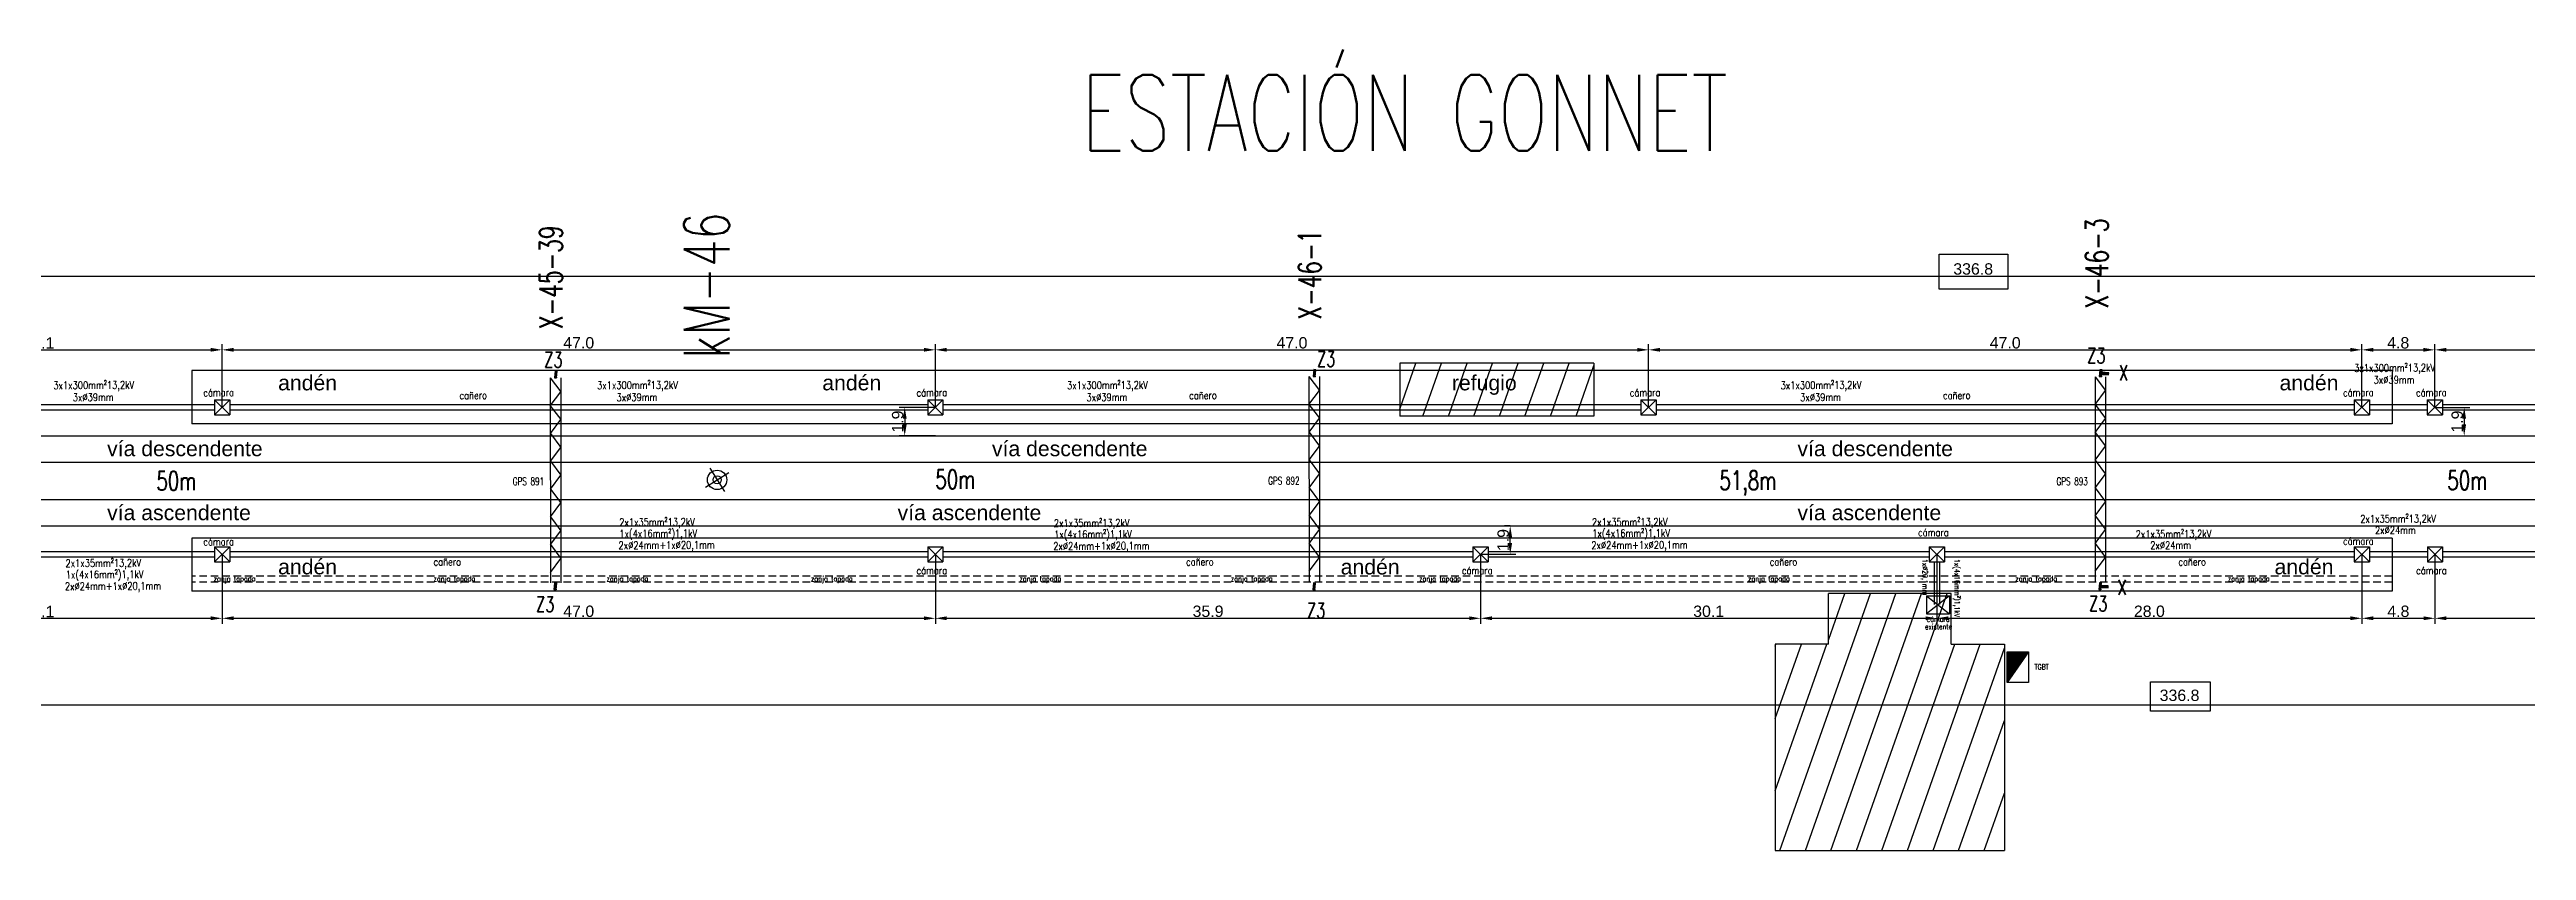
# Model space of a CAD drawing. Header units: millimetres. Extents: x 1844 to 2268, y 1322 to 1520.
# Drawn here: x 1925.7 to 2088.9, y 1323.4 to 1376.2 of the extents above; entities that cross this region are included whole.
import ezdxf

# ---------------------------------------------------------------- set-up
doc = ezdxf.new("R2010")
doc.units = ezdxf.units.MM
doc.linetypes.add('DASHED2', pattern=[0.375, 0.25, -0.125])
for name, color, linetype in [('LINEA_02', 8, 'Continuous'), ('M_TEXT', 3, 'Continuous'), ('Textos catenaria', 7, 'Continuous')]:
    doc.layers.add(name, color=color, linetype=linetype)
doc.styles.add('ARIAL', font='arial.ttf', dxfattribs={"width": 0.8})
doc.styles.add('SANS', font='sanss___.ttf')
doc.styles.add('SIMPLEX', font='simplex.shx', dxfattribs={"width": 0.75})
doc.dimstyles.new('COTA-100', dxfattribs={"dimscale": 1.5, "dimtxt": 0.5, "dimasz": 0.5, "dimexe": 0.25, "dimexo": 0, "dimgap": 0.05, "dimtad": 1, "dimdec": 1, "dimzin": 0, "dimdsep": 46, "dimtxsty": 'SANS', "dimcen": 0.1, "dimclrd": 256, "dimclre": 256, "dimclrt": 256, "dimazin": 0, "dimtm": 1e-09, "dimtfac": 0.714286, "dimtdec": 1, "dimtmove": 2, "dimatfit": 2, "dimfxl": 0, "dimtolj": 1, "dimtzin": 0, "dimarcsym": 0})

# ---------------------------------------------------------------- blocks, each defined once
blk = doc.blocks.new('mojón kilométrico')
for p, q in [((-0.91, 0), (0.91, 0)), ((0, 0.91), (0, -0.91))]:
    blk.add_line(p, q)
for radius in [0.639, 0.269]:
    blk.add_circle((0, 0), radius)
blk = doc.blocks.new('cámara LDF-LDS')
at = {"color": 6}
for p, q in [((-0.5, 0.5), (0.5, 0.5)), ((-0.5, 0.5), (-0.5, -0.5)), ((-0.5, 0.5), (0.5, -0.5)), ((0.5, 0.5), (-0.5, -0.5)), ((0.5, 0.5), (0.5, -0.5)), ((-0.5, -0.5), (0.5, -0.5))]:
    blk.add_line(p, q, dxfattribs=at)
blk = doc.blocks.new('*D20')
at = {"lineweight": -2, "transparency": 16777216}
for p, q in [((1912.93, 1352.6), (1912.93, 1356.77)), ((1913.68, 1356.39), (1936.33, 1356.39)), ((1937.08, 1352.6), (1937.08, 1356.77))]:
    blk.add_line(p, q, dxfattribs=at)
at = {"transparency": 16777216}
for points in [[(1913.68, 1356.52), (1913.68, 1356.27), (1912.93, 1356.39)], [(1936.33, 1356.52), (1936.33, 1356.27), (1937.08, 1356.39)]]:
    blk.add_solid(points, dxfattribs=at)
at = {"layer": 'Defpoints', "color": 0, "transparency": 16777216}
for p in [(1937.08, 1356.39), (1912.93, 1352.6), (1937.08, 1352.6)]:
    blk.add_point(p, dxfattribs=at)
at = {"transparency": 16777216, "insert": (1925.01, 1356.84), "char_height": 0.75, "attachment_point": 5, "style": 'SANS'}
blk.add_mtext('\\A1;24.1', dxfattribs=at)
blk = doc.blocks.new('*D21')
at = {"lineweight": -2, "transparency": 16777216}
for p, q in [((1937.08, 1352.6), (1937.08, 1356.77)), ((1937.83, 1356.39), (1983.33, 1356.39)), ((1984.08, 1352.6), (1984.08, 1356.77))]:
    blk.add_line(p, q, dxfattribs=at)
at = {"transparency": 16777216}
for points in [[(1937.83, 1356.52), (1937.83, 1356.27), (1937.08, 1356.39)], [(1983.33, 1356.52), (1983.33, 1356.27), (1984.08, 1356.39)]]:
    blk.add_solid(points, dxfattribs=at)
at = {"layer": 'Defpoints', "color": 0, "transparency": 16777216}
for p in [(1984.08, 1356.39), (1937.08, 1352.6), (1984.08, 1352.6)]:
    blk.add_point(p, dxfattribs=at)
at = {"transparency": 16777216, "insert": (1960.58, 1356.85), "char_height": 0.75, "attachment_point": 5, "style": 'SANS'}
blk.add_mtext('\\A1;47.0', dxfattribs=at)
blk = doc.blocks.new('*D22')
at = {"lineweight": -2, "transparency": 16777216}
for p, q in [((1984.08, 1352.6), (1984.08, 1356.77)), ((1984.83, 1356.39), (2030.33, 1356.39)), ((2031.08, 1352.6), (2031.08, 1356.77))]:
    blk.add_line(p, q, dxfattribs=at)
at = {"transparency": 16777216}
for points in [[(1984.83, 1356.52), (1984.83, 1356.27), (1984.08, 1356.39)], [(2030.33, 1356.52), (2030.33, 1356.27), (2031.08, 1356.39)]]:
    blk.add_solid(points, dxfattribs=at)
at = {"layer": 'Defpoints', "color": 0, "transparency": 16777216}
for p in [(2031.08, 1356.39), (1984.08, 1352.6), (2031.08, 1352.6)]:
    blk.add_point(p, dxfattribs=at)
at = {"transparency": 16777216, "insert": (2007.58, 1356.85), "char_height": 0.75, "attachment_point": 5, "style": 'SANS'}
blk.add_mtext('\\A1;47.0', dxfattribs=at)
blk = doc.blocks.new('*D23')
at = {"lineweight": -2, "transparency": 16777216}
for p, q in [((2031.08, 1352.6), (2031.08, 1356.77)), ((2031.83, 1356.39), (2077.33, 1356.39)), ((2078.08, 1352.6), (2078.08, 1356.77))]:
    blk.add_line(p, q, dxfattribs=at)
at = {"transparency": 16777216}
for points in [[(2031.83, 1356.52), (2031.83, 1356.27), (2031.08, 1356.39)], [(2077.33, 1356.52), (2077.33, 1356.27), (2078.08, 1356.39)]]:
    blk.add_solid(points, dxfattribs=at)
at = {"layer": 'Defpoints', "color": 0, "transparency": 16777216}
for p in [(2078.08, 1356.39), (2031.08, 1352.6), (2078.08, 1352.6)]:
    blk.add_point(p, dxfattribs=at)
at = {"transparency": 16777216, "insert": (2054.58, 1356.85), "char_height": 0.75, "attachment_point": 5, "style": 'SANS'}
blk.add_mtext('\\A1;47.0', dxfattribs=at)
blk = doc.blocks.new('*D24')
at = {"lineweight": -2, "transparency": 16777216}
for p, q in [((2078.08, 1352.6), (2078.08, 1356.77)), ((2078.83, 1356.39), (2082.14, 1356.39)), ((2082.89, 1352.6), (2082.89, 1356.77))]:
    blk.add_line(p, q, dxfattribs=at)
at = {"transparency": 16777216}
for points in [[(2078.83, 1356.52), (2078.83, 1356.27), (2078.08, 1356.39)], [(2082.14, 1356.52), (2082.14, 1356.27), (2082.89, 1356.39)]]:
    blk.add_solid(points, dxfattribs=at)
at = {"layer": 'Defpoints', "color": 0, "transparency": 16777216}
for p in [(2082.89, 1356.39), (2078.08, 1352.6), (2082.89, 1352.6)]:
    blk.add_point(p, dxfattribs=at)
at = {"transparency": 16777216, "insert": (2080.48, 1356.85), "char_height": 0.75, "attachment_point": 5, "style": 'SANS'}
blk.add_mtext('\\A1;4.8', dxfattribs=at)
blk = doc.blocks.new('*D25')
at = {"lineweight": -2, "transparency": 16777216}
for p, q in [((2082.89, 1352.6), (2082.89, 1356.77)), ((2083.64, 1356.39), (2125.25, 1356.39)), ((2126, 1352.6), (2126, 1356.77))]:
    blk.add_line(p, q, dxfattribs=at)
at = {"transparency": 16777216}
for points in [[(2083.64, 1356.52), (2083.64, 1356.27), (2082.89, 1356.39)], [(2125.25, 1356.52), (2125.25, 1356.27), (2126, 1356.39)]]:
    blk.add_solid(points, dxfattribs=at)
at = {"layer": 'Defpoints', "color": 0, "transparency": 16777216}
for p in [(2126, 1356.39), (2082.89, 1352.6), (2126, 1352.6)]:
    blk.add_point(p, dxfattribs=at)
at = {"transparency": 16777216, "insert": (2104.44, 1356.85), "char_height": 0.75, "attachment_point": 5, "style": 'SANS'}
blk.add_mtext('\\A1;43.1', dxfattribs=at)
blk = doc.blocks.new('*D33')
at = {"lineweight": -2, "transparency": 16777216}
for p, q in [((2082.89, 1352.6), (2085.2, 1352.6)), ((2084.83, 1351.85), (2084.83, 1351.47)), ((2082.89, 1350.72), (2085.2, 1350.72))]:
    blk.add_line(p, q, dxfattribs=at)
at = {"transparency": 16777216}
for points in [[(2084.7, 1351.85), (2084.95, 1351.85), (2084.83, 1352.6)], [(2084.7, 1351.47), (2084.95, 1351.47), (2084.83, 1350.72)]]:
    blk.add_solid(points, dxfattribs=at)
at = {"layer": 'Defpoints', "color": 0, "transparency": 16777216}
for p in [(2082.89, 1352.6), (2082.89, 1350.72), (2084.83, 1350.72)]:
    blk.add_point(p, dxfattribs=at)
at = {"transparency": 16777216, "insert": (2084.37, 1351.66), "char_height": 0.75, "attachment_point": 5, "rotation": 90, "style": 'SANS'}
blk.add_mtext('\\A1;1.9', dxfattribs=at)
blk = doc.blocks.new('*D34')
at = {"lineweight": -2, "transparency": 16777216}
for p, q in [((1984.08, 1352.6), (1981.69, 1352.6)), ((1982.06, 1351.85), (1982.06, 1351.47)), ((1984.08, 1350.72), (1981.69, 1350.72))]:
    blk.add_line(p, q, dxfattribs=at)
at = {"transparency": 16777216}
for points in [[(1981.94, 1351.85), (1982.19, 1351.85), (1982.06, 1352.6)], [(1981.94, 1351.47), (1982.19, 1351.47), (1982.06, 1350.72)]]:
    blk.add_solid(points, dxfattribs=at)
at = {"layer": 'Defpoints', "color": 0, "transparency": 16777216}
for p in [(1984.08, 1352.6), (1982.06, 1350.72), (1984.08, 1350.72)]:
    blk.add_point(p, dxfattribs=at)
at = {"transparency": 16777216, "insert": (1981.6, 1351.66), "char_height": 0.75, "attachment_point": 5, "rotation": 90, "style": 'SANS'}
blk.add_mtext('\\A1;1.9', dxfattribs=at)
blk = doc.blocks.new('*D37')
at = {"lineweight": -2, "transparency": 16777216}
for p, q in [((1884.07, 1354.02), (1884.07, 1361.63)), ((2220.87, 1354.02), (2220.87, 1361.63)), ((1884.82, 1361.25), (2220.12, 1361.25))]:
    blk.add_line(p, q, dxfattribs=at)
at = {"transparency": 16777216}
for points in [[(1884.82, 1361.38), (1884.82, 1361.13), (1884.07, 1361.25)], [(2220.12, 1361.38), (2220.12, 1361.13), (2220.87, 1361.25)]]:
    blk.add_solid(points, dxfattribs=at)
at = {"layer": 'Defpoints', "color": 0, "transparency": 16777216}
for p in [(2220.87, 1361.25), (1884.07, 1354.02), (2220.87, 1354.02)]:
    blk.add_point(p, dxfattribs=at)
at = {"transparency": 16777216, "insert": (2052.47, 1361.72), "char_height": 0.75, "attachment_point": 5, "style": 'SANS'}
blk.add_mtext('\\A1;336.8', dxfattribs=at)
blk = doc.blocks.new('*D38')
at = {"lineweight": -2, "transparency": 16777216}
for p, q in [((1912.94, 1342.91), (1912.94, 1338.32)), ((1937.08, 1342.91), (1937.08, 1338.32)), ((1913.69, 1338.69), (1936.33, 1338.69))]:
    blk.add_line(p, q, dxfattribs=at)
at = {"transparency": 16777216}
for points in [[(1913.69, 1338.82), (1913.69, 1338.57), (1912.94, 1338.69)], [(1936.33, 1338.82), (1936.33, 1338.57), (1937.08, 1338.69)]]:
    blk.add_solid(points, dxfattribs=at)
at = {"layer": 'Defpoints', "color": 0, "transparency": 16777216}
for p in [(1912.94, 1342.91), (1937.08, 1342.91), (1937.08, 1338.69)]:
    blk.add_point(p, dxfattribs=at)
at = {"transparency": 16777216, "insert": (1925.01, 1339.14), "char_height": 0.75, "attachment_point": 5, "style": 'SANS'}
blk.add_mtext('\\A1;24.1', dxfattribs=at)
blk = doc.blocks.new('*D39')
at = {"lineweight": -2, "transparency": 16777216}
for p, q in [((1937.08, 1342.91), (1937.08, 1338.32)), ((1984.08, 1342.91), (1984.08, 1338.32)), ((1937.83, 1338.69), (1983.33, 1338.69))]:
    blk.add_line(p, q, dxfattribs=at)
at = {"transparency": 16777216}
for points in [[(1937.83, 1338.82), (1937.83, 1338.57), (1937.08, 1338.69)], [(1983.33, 1338.82), (1983.33, 1338.57), (1984.08, 1338.69)]]:
    blk.add_solid(points, dxfattribs=at)
at = {"layer": 'Defpoints', "color": 0, "transparency": 16777216}
for p in [(1937.08, 1342.91), (1984.08, 1342.91), (1984.08, 1338.69)]:
    blk.add_point(p, dxfattribs=at)
at = {"transparency": 16777216, "insert": (1960.58, 1339.15), "char_height": 0.75, "attachment_point": 5, "style": 'SANS'}
blk.add_mtext('\\A1;47.0', dxfattribs=at)
blk = doc.blocks.new('*D40')
at = {"lineweight": -2, "transparency": 16777216}
for p, q in [((1984.08, 1342.91), (1984.08, 1338.32)), ((2020.01, 1342.91), (2020.01, 1338.32)), ((1984.83, 1338.69), (2019.26, 1338.69))]:
    blk.add_line(p, q, dxfattribs=at)
at = {"transparency": 16777216}
for points in [[(1984.83, 1338.82), (1984.83, 1338.57), (1984.08, 1338.69)], [(2019.26, 1338.82), (2019.26, 1338.57), (2020.01, 1338.69)]]:
    blk.add_solid(points, dxfattribs=at)
at = {"layer": 'Defpoints', "color": 0, "transparency": 16777216}
for p in [(1984.08, 1342.91), (2020.01, 1342.91), (2020.01, 1338.69)]:
    blk.add_point(p, dxfattribs=at)
at = {"transparency": 16777216, "insert": (2002.05, 1339.15), "char_height": 0.75, "attachment_point": 5, "style": 'SANS'}
blk.add_mtext('\\A1;35.9', dxfattribs=at)
blk = doc.blocks.new('*D41')
at = {"lineweight": -2, "transparency": 16777216}
for p, q in [((2020.01, 1342.91), (2020.01, 1338.32)), ((2050.08, 1342.91), (2050.08, 1338.32)), ((2020.76, 1338.69), (2049.33, 1338.69))]:
    blk.add_line(p, q, dxfattribs=at)
at = {"transparency": 16777216}
for points in [[(2020.76, 1338.82), (2020.76, 1338.57), (2020.01, 1338.69)], [(2049.33, 1338.82), (2049.33, 1338.57), (2050.08, 1338.69)]]:
    blk.add_solid(points, dxfattribs=at)
at = {"layer": 'Defpoints', "color": 0, "transparency": 16777216}
for p in [(2020.01, 1342.91), (2050.08, 1342.91), (2050.08, 1338.69)]:
    blk.add_point(p, dxfattribs=at)
at = {"transparency": 16777216, "insert": (2035.04, 1339.15), "char_height": 0.75, "attachment_point": 5, "style": 'SANS'}
blk.add_mtext('\\A1;30.1', dxfattribs=at)
blk = doc.blocks.new('*D42')
at = {"lineweight": -2, "transparency": 16777216}
for p, q in [((2050.08, 1342.91), (2050.08, 1338.32)), ((2078.08, 1342.91), (2078.08, 1338.32)), ((2050.83, 1338.69), (2077.33, 1338.69))]:
    blk.add_line(p, q, dxfattribs=at)
at = {"transparency": 16777216}
for points in [[(2050.83, 1338.82), (2050.83, 1338.57), (2050.08, 1338.69)], [(2077.33, 1338.82), (2077.33, 1338.57), (2078.08, 1338.69)]]:
    blk.add_solid(points, dxfattribs=at)
at = {"layer": 'Defpoints', "color": 0, "transparency": 16777216}
for p in [(2050.08, 1342.91), (2078.08, 1342.91), (2078.08, 1338.69)]:
    blk.add_point(p, dxfattribs=at)
at = {"transparency": 16777216, "insert": (2064.08, 1339.15), "char_height": 0.75, "attachment_point": 5, "style": 'SANS'}
blk.add_mtext('\\A1;28.0', dxfattribs=at)
blk = doc.blocks.new('*D43')
at = {"lineweight": -2, "transparency": 16777216}
for p, q in [((2078.08, 1342.91), (2078.08, 1338.32)), ((2082.9, 1342.91), (2082.9, 1338.32)), ((2078.83, 1338.69), (2082.15, 1338.69))]:
    blk.add_line(p, q, dxfattribs=at)
at = {"transparency": 16777216}
for points in [[(2078.83, 1338.82), (2078.83, 1338.57), (2078.08, 1338.69)], [(2082.15, 1338.82), (2082.15, 1338.57), (2082.9, 1338.69)]]:
    blk.add_solid(points, dxfattribs=at)
at = {"layer": 'Defpoints', "color": 0, "transparency": 16777216}
for p in [(2078.08, 1342.91), (2082.9, 1342.91), (2082.9, 1338.69)]:
    blk.add_point(p, dxfattribs=at)
at = {"transparency": 16777216, "insert": (2080.49, 1339.15), "char_height": 0.75, "attachment_point": 5, "style": 'SANS'}
blk.add_mtext('\\A1;4.8', dxfattribs=at)
blk = doc.blocks.new('*D44')
at = {"lineweight": -2, "transparency": 16777216}
for p, q in [((2082.9, 1342.91), (2082.9, 1338.32)), ((2126, 1342.91), (2126, 1338.32)), ((2083.65, 1338.69), (2125.25, 1338.69))]:
    blk.add_line(p, q, dxfattribs=at)
at = {"transparency": 16777216}
for points in [[(2083.65, 1338.82), (2083.65, 1338.57), (2082.9, 1338.69)], [(2125.25, 1338.82), (2125.25, 1338.57), (2126, 1338.69)]]:
    blk.add_solid(points, dxfattribs=at)
at = {"layer": 'Defpoints', "color": 0, "transparency": 16777216}
for p in [(2082.9, 1342.91), (2126, 1342.91), (2126, 1338.69)]:
    blk.add_point(p, dxfattribs=at)
at = {"transparency": 16777216, "insert": (2104.45, 1339.15), "char_height": 0.75, "attachment_point": 5, "style": 'SANS'}
blk.add_mtext('\\A1;43.1', dxfattribs=at)
blk = doc.blocks.new('*D49')
at = {"lineweight": -2, "transparency": 16777216}
for p, q in [((1884.06, 1341.68), (1884.06, 1332.59)), ((2220.87, 1341.68), (2220.87, 1332.59)), ((2220.12, 1332.97), (1884.81, 1332.97))]:
    blk.add_line(p, q, dxfattribs=at)
at = {"transparency": 16777216}
for points in [[(1884.81, 1333.09), (1884.81, 1332.84), (1884.06, 1332.97)], [(2220.12, 1333.09), (2220.12, 1332.84), (2220.87, 1332.97)]]:
    blk.add_solid(points, dxfattribs=at)
at = {"layer": 'Defpoints', "color": 0, "transparency": 16777216}
for p in [(1884.06, 1341.68), (2220.87, 1341.68), (1884.06, 1332.97)]:
    blk.add_point(p, dxfattribs=at)
at = {"transparency": 16777216, "insert": (2066.07, 1333.61), "char_height": 0.75, "attachment_point": 5, "style": 'SANS'}
blk.add_mtext('\\A1;336.8', dxfattribs=at)
blk = doc.blocks.new('*D51')
at = {"lineweight": -2, "transparency": 16777216}
for p, q in [((2021.96, 1344.78), (2021.59, 1344.78)), ((2021.96, 1343.66), (2021.96, 1344.03)), ((2020.01, 1342.91), (2022.34, 1342.91))]:
    blk.add_line(p, q, dxfattribs=at)
at = {"transparency": 16777216}
for points in [[(2021.84, 1344.03), (2022.09, 1344.03), (2021.96, 1344.78)], [(2021.84, 1343.66), (2022.09, 1343.66), (2021.96, 1342.91)]]:
    blk.add_solid(points, dxfattribs=at)
at = {"layer": 'Defpoints', "color": 0, "transparency": 16777216}
for p in [(2021.96, 1344.78), (2021.96, 1344.78), (2020.01, 1342.91)]:
    blk.add_point(p, dxfattribs=at)
at = {"transparency": 16777216, "insert": (2021.5, 1343.85), "char_height": 0.75, "attachment_point": 5, "rotation": 90, "style": 'SANS'}
blk.add_mtext('\\A1;1.9', dxfattribs=at)

msp = doc.modelspace()

# ---------------------------------------------------------------- hatches: boundary and pattern name
for points in [[(1958.98, 1354.55), (1959.12, 1354.54), (1959.16, 1355), (1959.02, 1355.01)], [(2008.98, 1354.63), (2009.12, 1354.62), (2009.16, 1355.08), (2009.02, 1355.09)], [(2060.78, 1354.63), (2060.92, 1354.61), (2060.96, 1355.07), (2060.82, 1355.08)], [(2060.94, 1354.91), (2060.93, 1354.77), (2061.39, 1354.74), (2061.4, 1354.88)], [(1958.95, 1340.58), (1959.09, 1340.57), (1959.13, 1341.03), (1958.99, 1341.04)], [(2008.95, 1340.56), (2009.09, 1340.55), (2009.13, 1341.01), (2008.99, 1341.02)], [(2060.75, 1340.58), (2060.89, 1340.57), (2060.93, 1341.02), (2060.79, 1341.04)], [(2060.91, 1340.86), (2060.9, 1340.73), (2061.36, 1340.69), (2061.37, 1340.83)], [(2054.7, 1334.47), (2056.12, 1336.49), (2054.7, 1336.49)]]:
    msp.add_hatch(color=256).paths.add_polyline_path(points)
h = msp.add_hatch()
h.set_pattern_fill('ANSI31', color=8, scale=0.5, angle=25.5861, style=0)
h.set_pattern_definition([(70.586086, (-5.4697, 0), (-1.4972379, 0.5276694), [])])
h.paths.add_polyline_path([(2027.48, 1352.02), (2027.48, 1355.52), (2014.68, 1355.52), (2014.68, 1352.02)])
h = msp.add_hatch()
h.set_pattern_fill('ANSI31', color=8, scale=0.5, angle=25.5861, style=0)
h.set_pattern_definition([(70.5860856, (-30759.846, -30152.4406), (-1.49723787, 0.52766942), [])])
h.paths.add_polyline_path([(2042.93, 1336.98), (2039.43, 1336.98), (2039.43, 1323.38), (2054.53, 1323.38), (2054.53, 1336.98), (2051.03, 1336.98), (2051.03, 1340.33), (2042.93, 1340.33)])

# ---------------------------------------------------------------- linework, layer by layer
for p, q in [((1935.08, 1355.02), (1935.08, 1351.52)), ((2080.08, 1355.02), (1935.08, 1355.02)), ((1959.02, 1355.01), (1958.98, 1354.55)), ((1959.16, 1355), (1959.02, 1355.01)), ((1959.02, 1355.01), (1959.12, 1354.54)), ((1959.02, 1355.01), (1959.12, 1354.54)), ((1959.12, 1354.54), (1959.16, 1355)), ((2009.02, 1355.09), (2008.98, 1354.63)), ((2009.16, 1355.08), (2009.02, 1355.09)), ((2009.02, 1355.09), (2009.12, 1354.62)), ((2009.02, 1355.09), (2009.12, 1354.62)), ((2009.12, 1354.62), (2009.16, 1355.08)), ((2027.48, 1355.52), (2014.68, 1355.52)), ((2014.68, 1355.52), (2014.68, 1352.02)), ((2027.48, 1355.52), (2027.48, 1352.02)), ((2060.82, 1355.08), (2060.78, 1354.63)), ((2060.96, 1355.07), (2060.82, 1355.08)), ((2060.82, 1355.08), (2060.92, 1354.61)), ((2060.82, 1355.08), (2060.92, 1354.61)), ((2060.92, 1354.61), (2060.96, 1355.07)), ((2060.94, 1354.91), (2060.93, 1354.77)), ((2061.4, 1354.88), (2060.93, 1354.77)), ((2061.4, 1354.88), (2060.93, 1354.77)), ((2060.93, 1354.77), (2061.39, 1354.74)), ((2061.4, 1354.88), (2060.94, 1354.91)), ((2061.39, 1354.74), (2061.4, 1354.88)), ((2080.08, 1355.02), (2080.08, 1351.52)), ((1958.7, 1354.55), (1958.71, 1341.04)), ((1958.7, 1354.55), (1959.39, 1353.63)), ((1958.7, 1352.71), (1959.39, 1353.63)), ((1958.98, 1354.55), (1959.12, 1354.54)), ((1959.39, 1354.55), (1959.4, 1341.04)), ((2008.7, 1354.63), (2008.71, 1341.12)), ((2008.7, 1354.63), (2009.39, 1353.71)), ((2008.7, 1352.79), (2009.39, 1353.71)), ((2008.98, 1354.63), (2009.12, 1354.62)), ((2009.39, 1354.63), (2009.4, 1341.12)), ((2060.5, 1354.62), (2060.51, 1341.11)), ((2060.5, 1354.62), (2061.19, 1353.7)), ((2060.5, 1352.79), (2061.19, 1353.7)), ((2060.78, 1354.63), (2060.92, 1354.61)), ((2061.19, 1354.62), (2061.2, 1341.11)), ((2080.08, 1351.52), (1935.08, 1351.52)), ((1958.7, 1352.71), (1959.4, 1351.8)), ((1958.71, 1350.88), (1959.4, 1351.8)), ((2008.7, 1352.79), (2009.4, 1351.88)), ((2008.71, 1350.96), (2009.4, 1351.88)), ((2027.48, 1352.02), (2014.68, 1352.02)), ((2060.5, 1352.79), (2061.2, 1351.87)), ((2060.51, 1350.95), (2061.2, 1351.87)), ((1958.71, 1350.88), (1959.4, 1349.96)), ((1958.71, 1349.05), (1959.4, 1349.96)), ((2008.71, 1350.96), (2009.4, 1350.05)), ((2008.71, 1349.13), (2009.4, 1350.05)), ((2060.51, 1350.95), (2061.2, 1350.04)), ((2060.51, 1349.12), (2061.2, 1350.04)), ((1958.71, 1349.05), (1959.4, 1348.13)), ((2008.71, 1349.13), (2009.4, 1348.21)), ((2060.51, 1349.12), (2061.2, 1348.2)), ((1958.71, 1347.21), (1959.4, 1348.13)), ((1958.71, 1347.21), (1959.4, 1346.3)), ((2008.71, 1347.3), (2009.4, 1348.21)), ((2008.71, 1347.3), (2009.4, 1346.38)), ((2060.51, 1347.29), (2061.2, 1348.2)), ((2060.51, 1347.29), (2061.2, 1346.37)), ((1958.71, 1345.38), (1959.4, 1346.3)), ((1958.71, 1345.38), (1959.4, 1344.46)), ((2008.71, 1345.46), (2009.4, 1346.38)), ((2008.71, 1345.46), (2009.4, 1344.55)), ((2060.51, 1345.45), (2061.2, 1346.37)), ((2060.51, 1345.45), (2061.2, 1344.54)), ((2080.08, 1343.98), (1935.08, 1343.98)), ((1935.08, 1343.98), (1935.08, 1340.48)), ((1958.71, 1343.55), (1959.4, 1344.46)), ((1958.71, 1343.55), (1959.4, 1342.63)), ((2008.71, 1343.63), (2009.4, 1344.55)), ((2008.71, 1343.63), (2009.4, 1342.71)), ((2060.51, 1343.62), (2061.2, 1344.54)), ((2060.51, 1343.62), (2061.2, 1342.71)), ((2080.08, 1343.98), (2080.08, 1340.48)), ((1958.71, 1341.71), (1959.4, 1342.63)), ((2008.71, 1341.8), (2009.4, 1342.71)), ((2060.51, 1341.79), (2061.2, 1342.71)), ((2080.08, 1340.48), (1935.08, 1340.48)), ((1958.99, 1341.04), (1958.95, 1340.58)), ((1958.95, 1340.58), (1959.09, 1340.57)), ((1959.13, 1341.03), (1958.99, 1341.04)), ((1958.99, 1341.04), (1959.09, 1340.57)), ((1958.99, 1341.04), (1959.09, 1340.57)), ((1959.09, 1340.57), (1959.13, 1341.03)), ((2008.99, 1341.02), (2008.95, 1340.56)), ((2008.95, 1340.56), (2009.09, 1340.55)), ((2009.13, 1341.01), (2008.99, 1341.02)), ((2008.99, 1341.02), (2009.09, 1340.55)), ((2008.99, 1341.02), (2009.09, 1340.55)), ((2009.09, 1340.55), (2009.13, 1341.01)), ((2051.03, 1340.33), (2042.93, 1340.33)), ((2042.93, 1336.98), (2042.93, 1340.33)), ((2049.4, 1340.18), (2050.9, 1340.18)), ((2049.4, 1340.18), (2049.4, 1338.98)), ((2049.4, 1340.18), (2050.9, 1338.98)), ((2050.9, 1340.18), (2049.4, 1338.98)), ((2050.9, 1340.18), (2050.9, 1338.98)), ((2051.03, 1336.98), (2051.03, 1340.33)), ((2060.79, 1341.04), (2060.75, 1340.58)), ((2060.75, 1340.58), (2060.89, 1340.57)), ((2060.93, 1341.02), (2060.79, 1341.04)), ((2060.79, 1341.04), (2060.89, 1340.57)), ((2060.79, 1341.04), (2060.89, 1340.57)), ((2060.89, 1340.57), (2060.93, 1341.02)), ((2060.91, 1340.86), (2060.9, 1340.73)), ((2061.37, 1340.83), (2060.9, 1340.73)), ((2061.37, 1340.83), (2060.9, 1340.73)), ((2060.9, 1340.73), (2061.36, 1340.69)), ((2061.37, 1340.83), (2060.91, 1340.86)), ((2061.36, 1340.69), (2061.37, 1340.83)), ((2049.4, 1338.98), (2050.9, 1338.98)), ((2042.93, 1336.98), (2039.43, 1336.98)), ((2039.43, 1336.98), (2039.43, 1323.38)), ((2051.03, 1336.98), (2054.53, 1336.98)), ((2054.53, 1336.98), (2054.53, 1323.38)), ((2056.12, 1336.49), (2054.7, 1334.47)), ((2039.43, 1323.38), (2054.53, 1323.38))]:
    msp.add_line(p, q)
at = {"color": 8}
for p, q in [((1843.64, 1350.72), (2267.6, 1350.72)), ((1843.64, 1348.98), (2267.6, 1348.98)), ((1843.64, 1346.52), (2267.6, 1346.52)), ((1843.64, 1344.78), (2267.6, 1344.78))]:
    msp.add_line(p, q, dxfattribs=at)
at = {"linetype": 'DASHED2', "ltscale": 2}
for p, q in [((2080.08, 1341.48), (1935.08, 1341.48)), ((2080.08, 1341.08), (1935.08, 1341.08))]:
    msp.add_line(p, q, dxfattribs=at)
for points in [[(2050.23, 1362.69), (2054.76, 1362.69), (2054.76, 1360.4), (2050.23, 1360.4)], [(2054.7, 1336.49), (2056.12, 1336.49), (2056.12, 1334.47), (2054.7, 1334.47)], [(2064.15, 1334.51), (2068.08, 1334.51), (2068.08, 1332.56), (2064.15, 1332.56)]]:
    msp.add_lwpolyline(points, close=True)
at = {"layer": 'LINEA_02', "color": 11}
for p, q in [((1936.58, 1352.77), (1913.43, 1352.77)), ((1936.58, 1352.42), (1913.43, 1352.42)), ((1983.58, 1352.77), (1937.58, 1352.77)), ((1983.58, 1352.42), (1937.58, 1352.42)), ((2030.58, 1352.77), (1984.58, 1352.77)), ((2030.58, 1352.42), (1984.58, 1352.42)), ((2077.58, 1352.77), (2031.58, 1352.77)), ((2077.58, 1352.42), (2031.58, 1352.42)), ((2082.39, 1352.77), (2078.58, 1352.77)), ((2082.39, 1352.42), (2078.58, 1352.42)), ((2125.5, 1352.77), (2083.39, 1352.77)), ((2125.5, 1352.42), (2083.39, 1352.42)), ((1936.58, 1343.08), (1913.44, 1343.08)), ((1936.58, 1342.73), (1913.44, 1342.73)), ((1983.58, 1343.08), (1937.58, 1343.08)), ((1983.58, 1342.73), (1937.58, 1342.73)), ((2019.51, 1343.08), (1984.58, 1343.08)), ((2019.51, 1342.73), (1984.58, 1342.73)), ((2049.58, 1343.08), (2020.51, 1343.08)), ((2049.58, 1342.73), (2020.51, 1342.73)), ((2049.9, 1342.41), (2049.9, 1339.61)), ((2050.25, 1342.41), (2050.25, 1339.61)), ((2077.58, 1343.08), (2050.58, 1343.08)), ((2077.58, 1342.73), (2050.58, 1342.73)), ((2082.4, 1343.08), (2078.58, 1343.08)), ((2082.4, 1342.73), (2078.58, 1342.73)), ((2125.5, 1343.08), (2083.4, 1343.08)), ((2125.5, 1342.73), (2083.4, 1342.73))]:
    msp.add_line(p, q, dxfattribs=at)

# ---------------------------------------------------------------- block references
for p in [(1937.08, 1352.6), (1984.08, 1352.6), (2031.08, 1352.6), (2078.08, 1352.6), (2082.89, 1352.6), (1937.08, 1342.91), (1984.08, 1342.91), (2020.01, 1342.91), (2050.08, 1342.91), (2078.08, 1342.91), (2082.9, 1342.91)]:
    msp.add_blockref('cámara LDF-LDS', p)
at = {"rotation": 32.42560136033936}
msp.add_blockref('mojón kilométrico', (1969.7, 1347.82), dxfattribs=at)

# ---------------------------------------------------------------- texts
at = {"layer": 'M_TEXT', "color": 7, "style": 'ARIAL'}
for s, p in [('andén', (1940.77, 1353.72)), ('andén', (1976.63, 1353.72)), ('refugio', (2018.12, 1353.72)), ('andén', (2072.66, 1353.72)), ('vía descendente', (1929.5, 1349.38)), ('vía descendente', (1987.81, 1349.38)), ('vía descendente', (2040.89, 1349.38)), ('vía ascendente', (1929.5, 1345.16)), ('vía ascendente', (1981.59, 1345.16)), ('vía ascendente', (2040.89, 1345.16)), ('andén', (1940.77, 1341.59)), ('andén', (2010.79, 1341.58)), ('andén', (2072.33, 1341.59))]:
    msp.add_text(s, height=1, dxfattribs=at).set_placement(p)
at = {"layer": 'Textos catenaria', "style": 'SIMPLEX', "width": 0.7}
for s, height, p in [('ESTACIÓN GONNET', 5, (1993.71, 1369.52)), ('Z3', 1, (2059.99, 1355.51)), ('Z3', 1, (1958.31, 1355.23)), ('Z3', 1, (2009.24, 1355.28)), ('X', 1, (2062.08, 1354.38)), ('50m', 1.25, (1932.75, 1347.13)), ('50m', 1.25, (1984.08, 1347.23)), ('51,8m', 1.25, (2035.75, 1347.16)), ('50m', 1.25, (2083.72, 1347.16)), ('GPS 891', 0.5, (1956.23, 1347.47)), ('GPS 892', 0.5, (2006.01, 1347.51)), ('GPS 893', 0.5, (2057.96, 1347.47)), ('Z3', 1, (1957.78, 1339.11)), ('Z3', 1, (2060.12, 1339.16)), ('X', 1, (2061.99, 1340.23)), ('Z3', 1, (2008.58, 1338.7))]:
    msp.add_text(s, height=height, dxfattribs=at).set_placement(p)
at = {"layer": 'Textos catenaria', "style": 'SIMPLEX'}
for s, height, rotation, width, p in [('kM-46', 3, 89.9607, 0.7, (1970.51, 1355.82)), ('X-46-3', 1.5, 90, 0.7, (2061.37, 1359.11)), ('X-45-39', 1.5, 90, 0.7, (1959.5, 1357.75)), ('X-46-1', 1.5, 90, 0.7, (2009.51, 1358.38)), ('3x1x300mm²13,2kV', 0.5, 0.3193, 0.8, (2077.58, 1354.94)), ('3x1x300mm²13,2kV', 0.5, 0.3193, 0.8, (1925.96, 1353.8)), ('3xØ39mm', 0.5, 0.3193, 0.8, (1927.24, 1353.01)), ('cámara', 0.5, 0.3193, 0.8, (1935.84, 1353.32)), ('cañero', 0.5, 0.3193, 0.8, (1952.72, 1353.14)), ('3x1x300mm²13,2kV', 0.5, 0.3193, 0.8, (1961.79, 1353.8)), ('3xØ39mm', 0.5, 0.3193, 0.8, (1963.07, 1353.01)), ('cámara', 0.5, 0.3193, 0.8, (1982.84, 1353.32)), ('3x1x300mm²13,2kV', 0.5, 0.3193, 0.8, (1992.76, 1353.8)), ('3xØ39mm', 0.5, 0.3193, 0.8, (1994.04, 1353.01)), ('cañero', 0.5, 0.3193, 0.8, (2000.81, 1353.14)), ('cámara', 0.5, 0.3193, 0.8, (2029.84, 1353.32)), ('3x1x300mm²13,2kV', 0.5, 0.3193, 0.8, (2039.78, 1353.8)), ('3xØ39mm', 0.5, 0.3193, 0.8, (2041.07, 1353.01)), ('cañero', 0.5, 0.3193, 0.8, (2050.48, 1353.14)), ('cámara', 0.5, 0.3193, 0.8, (2076.84, 1353.32)), ('3xØ39mm', 0.5, 0.3193, 0.8, (2078.86, 1354.16)), ('cámara', 0.5, 0.3193, 0.8, (2081.65, 1353.32)), ('2x1x35mm²13,2kV', 0.5, 0.3193, 0.8, (1963.25, 1344.77)), ('2x1x35mm²13,2kV', 0.5, 0.3193, 0.8, (1991.89, 1344.71)), ('2x1x35mm²13,2kV', 0.5, 0.3193, 0.8, (2027.35, 1344.78)), ('2x1x35mm²13,2kV', 0.5, 0.3193, 0.8, (2077.98, 1344.99)), ('cámara', 0.5, 0.3193, 0.8, (1935.84, 1343.49)), ('2xØ24mm+1xØ20,1mm', 0.5, 0.3193, 0.8, (1963.2, 1343.25)), ('1x(4x16mm²)1,1kV', 0.5, 0.3193, 0.8, (1963.26, 1344.02)), ('2xØ24mm+1xØ20,1mm', 0.5, 0.3193, 0.8, (1991.85, 1343.2)), ('1x(4x16mm²)1,1kV', 0.5, 0.3193, 0.8, (1991.91, 1343.97)), ('2xØ24mm+1xØ20,1mm', 0.5, 0.3193, 0.8, (2027.31, 1343.26)), ('1x(4x16mm²)1,1kV', 0.5, 0.3193, 0.8, (2027.37, 1344.04)), ('cámara', 0.5, 0.3193, 0.8, (2048.84, 1344.1)), ('2x1x35mm²13,2kV', 0.5, 0.3193, 0.8, (2063.18, 1343.99)), ('2xØ24mm', 0.5, 0.3193, 0.8, (2064.14, 1343.25)), ('cámara', 0.5, 0.3193, 0.8, (2076.84, 1343.53)), ('2xØ24mm', 0.5, 0.3193, 0.8, (2078.95, 1344.25)), ('2x1x35mm²13,2kV', 0.5, 0.3193, 0.8, (1926.76, 1342.07)), ('1x(4x16mm²)1,1kV', 0.5, 0.3193, 0.8, (1926.78, 1341.32)), ('cañero', 0.5, 0.3193, 0.8, (1951.01, 1342.16)), ('cámara', 0.5, 0.3193, 0.8, (1982.84, 1341.59)), ('cañero', 0.5, 0.3193, 0.8, (2000.6, 1342.16)), ('cámara', 0.5, 0.3193, 0.8, (2018.78, 1341.59)), ('cañero', 0.5, 0.3193, 0.8, (2039.06, 1342.16)), ('1xØ20,1mm', 0.35, 270.3193, 0.7, (2049.12, 1342.6)), ('1x(4x16mm²)1,1kV', 0.35, 270.3193, 0.7, (2051.23, 1342.6)), ('cañero', 0.5, 0.3193, 0.8, (2065.99, 1342.16)), ('cámara', 0.5, 0.3193, 0.8, (2081.66, 1341.59)), ('2xØ24mm+1xØ20,1mm', 0.5, 0.3193, 0.8, (1926.72, 1340.55)), ('zanja tapada', 0.35, 0.3193, 0.8, (1936.52, 1341.12)), ('zanja tapada', 0.35, 0.3193, 0.8, (1951.01, 1341.12)), ('zanja tapada', 0.35, 0.3193, 0.8, (1962.41, 1341.12)), ('zanja tapada', 0.35, 0.3193, 0.8, (1975.88, 1341.12)), ('zanja tapada', 0.35, 0.3193, 0.8, (1989.62, 1341.12)), ('zanja tapada', 0.35, 0.3193, 0.8, (2003.55, 1341.12)), ('zanja tapada', 0.35, 0.3193, 0.8, (2015.96, 1341.12)), ('zanja tapada', 0.35, 0.3193, 0.8, (2037.63, 1341.12)), ('zanja tapada', 0.35, 0.3193, 0.8, (2055.25, 1341.12)), ('zanja tapada', 0.35, 0.3193, 0.8, (2069.25, 1341.12)), ('cámara', 0.35, 0.3193, 0.7, (2049.41, 1338.45)), ('existente', 0.35, 0.3193, 0.7, (2049.3, 1337.96)), ('TGBT', 0.35, 0.3193, 0.7, (2056.51, 1335.31))]:
    msp.add_text(s, height=height, rotation=rotation, dxfattribs=dict(at, width=width)).set_placement(p)

# ---------------------------------------------------------------- dimensions: what is measured, and where the dimension line sits
for base, p1, p2, picture, middle in [((2220.87, 1361.25), (1884.07, 1354.02), (2220.87, 1354.02), '*D37', (2052.47, 1361.72)), ((1937.0762, 1356.3918), (1912.9346, 1352.5991), (1937.0762, 1352.5991), '*D20', (1925.0054, 1356.8418)), ((1984.08, 1356.39), (1937.08, 1352.6), (1984.08, 1352.6), '*D21', (1960.58, 1356.85)), ((2031.08, 1356.39), (1984.08, 1352.6), (2031.08, 1352.6), '*D22', (2007.58, 1356.85)), ((2078.08, 1356.39), (2031.08, 1352.6), (2078.08, 1352.6), '*D23', (2054.58, 1356.85)), ((2082.89, 1356.39), (2078.08, 1352.6), (2082.89, 1352.6), '*D24', (2080.48, 1356.85)), ((2126, 1356.39), (2082.89, 1352.6), (2126, 1352.6), '*D25', (2104.44, 1356.85)), ((1937.08, 1338.69), (1912.94, 1342.91), (1937.08, 1342.91), '*D38', (1925.01, 1339.14)), ((1984.08, 1338.69), (1937.08, 1342.91), (1984.08, 1342.91), '*D39', (1960.58, 1339.15)), ((2020.01, 1338.69), (1984.08, 1342.91), (2020.01, 1342.91), '*D40', (2002.05, 1339.15)), ((2050.08, 1338.69), (2020.01, 1342.91), (2050.08, 1342.91), '*D41', (2035.04, 1339.15)), ((2078.08, 1338.69), (2050.08, 1342.91), (2078.08, 1342.91), '*D42', (2064.08, 1339.15)), ((2082.9, 1338.69), (2078.08, 1342.91), (2082.9, 1342.91), '*D43', (2080.49, 1339.15)), ((2126, 1338.69), (2082.9, 1342.91), (2126, 1342.91), '*D44', (2104.45, 1339.15))]:
    dim = msp.add_linear_dim(base=base, p1=p1, p2=p2, dimstyle='COTA-100')
    dim.commit()
    dim.dimension.update_dxf_attribs({"geometry": picture, "text_midpoint": middle})
for base, p1, p2, picture, middle in [((1982.06, 1350.72), (1984.08, 1352.6), (1984.08, 1350.72), '*D34', (1981.6, 1351.66)), ((2084.83, 1350.72), (2082.89, 1352.6), (2082.89, 1350.72), '*D33', (2084.37, 1351.66)), ((2021.96, 1344.78), (2020.01, 1342.91), (2021.96, 1344.78), '*D51', (2021.5, 1343.85))]:
    dim = msp.add_linear_dim(base=base, p1=p1, p2=p2, angle=90, dimstyle='COTA-100')
    dim.commit()
    dim.dimension.update_dxf_attribs({"geometry": picture, "text_midpoint": middle})
dim = msp.add_linear_dim(base=(1884.06, 1332.97), p1=(2220.87, 1341.68), p2=(1884.06, 1341.68), dimstyle='COTA-100')
dim.commit()
dim.dimension.update_dxf_attribs({"geometry": '*D49', "text_midpoint": (2066.07, 1333.61), "dimtype": 160})

doc.saveas('drawing.dxf')
